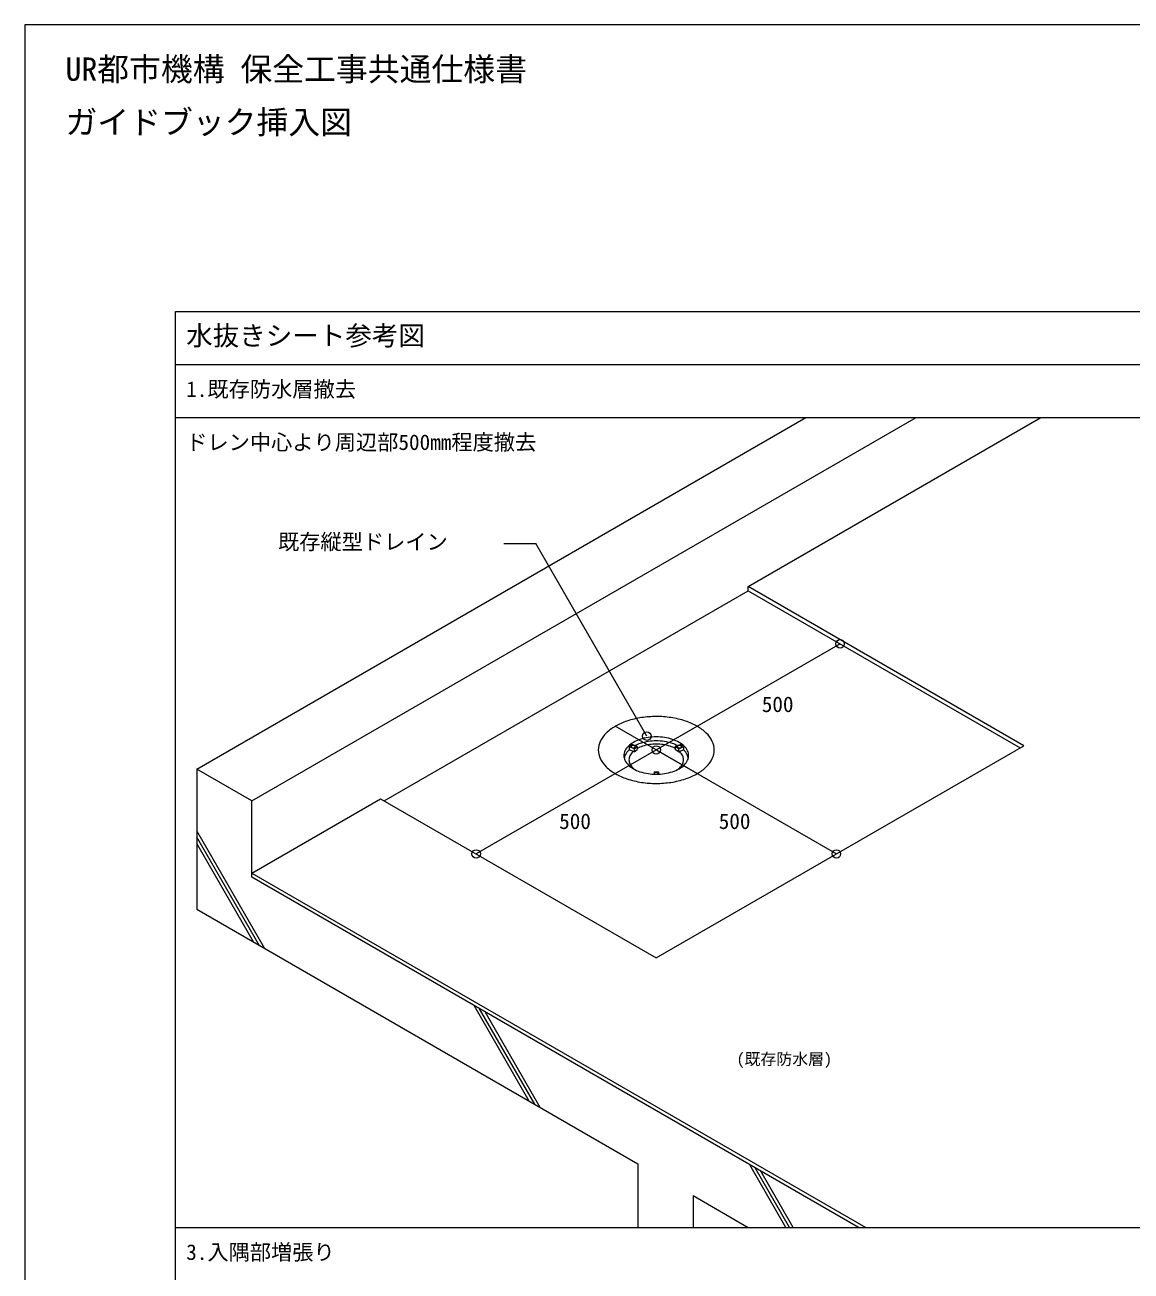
# Model space of a CAD drawing. Units: millimetres, scale not verified. Extents: x -2625 to 2625, y -3712 to 3713.
# Drawn here: x -2625 to -19, y 776 to 3713 of the extents above; entities that cross this region are included whole.
import ezdxf
from ezdxf.enums import TextEntityAlignment as Align

# ---------------------------------------------------------------- set-up
doc = ezdxf.new("R2010")
doc.units = ezdxf.units.MM
doc.header["$LTSCALE"] = 6
for name, color, linetype, lineweight in [('0-0_0', 7, 'Continuous', 18), ('0-1_WAKU', 7, 'Continuous', 18), ('0-2_KUTAI', 3, 'Continuous', 18), ('0-3_MOJI', 7, 'Continuous', 18), ('0-4_bousui', 1, 'Continuous', 18), ('0-5_HATCH', 9, 'Continuous', 18), ('0-7_KANAMONO', 4, 'Continuous', 18), ('0-8_SUNPO', 7, 'Continuous', 18)]:
    doc.layers.add(name, color=color, linetype=linetype, lineweight=lineweight)
doc.styles.add('ＭＳ ゴシック', font='')
doc.styles.get('ＭＳ ゴシック').set_extended_font_data('MS Gothic')

msp = doc.modelspace()

# ---------------------------------------------------------------- linework, layer by layer
at = {"layer": '0-0_0'}
for p, q in [((-2270, 2912.609), (2337.5, 2912.609)), ((-2270, 2787.609), (2337.5, 2787.609)), ((-1040.935, 1948.541), (-1234.002, 2060.009)), ((-1234.002, 1948.541), (-1040.935, 2060.009))]:
    msp.add_line(p, q, dxfattribs=at)
msp.add_lwpolyline([(-2625, -3712.391), (2625, -3712.391), (2625, 3712.609), (-2625, 3712.609)], close=True, dxfattribs=at)
at = {"layer": '0-1_WAKU'}
msp.add_line((-2270, 879.275), (2337.5, 879.275), dxfattribs=at)
msp.add_lwpolyline([(-2270, 3037.609), (2337.5, 3037.609), (2337.5, -3187.391), (-2270, -3187.391)], close=True, dxfattribs=at)
at = {"layer": '0-2_KUTAI'}
for p, q in [((-2220, 1959.275), (-785.285, 2787.609)), ((-2090.096, 1884.275), (-525.477, 2787.609)), ((-1778.327, 1884.275), (-920.962, 2379.275)), ((-1050.866, 954.275), (-1050.866, 879.275)), ((-1050.866, 954.275), (-920.962, 879.275))]:
    msp.add_line(p, q, dxfattribs=at)
msp.add_lwpolyline([(-661.154, 879.275), (-2090.096, 1704.275), (-2090.096, 1884.275), (-2220, 1959.275), (-2220, 1629.275), (-1180.77, 1029.275), (-1180.77, 879.275)], dxfattribs=at)
at = {"layer": '0-3_MOJI'}
for p in [(-1496.494, 2490.438), (-1159.687, 2036.975)]:
    msp.add_line(p, (-1421.494, 2490.438), dxfattribs=at)
msp.add_circle((-1159.687, 2036.975), 10, dxfattribs=at)
at = {"layer": '0-4_bousui'}
for p, q in [((-920.962, 2379.275), (-920.962, 2389.275)), ((-920.962, 2379.275), (-280.103, 2009.275)), ((-2090.096, 1714.275), (-1786.987, 1889.275)), ((-2090.096, 1714.275), (-643.834, 879.275))]:
    msp.add_line(p, q, dxfattribs=at)
msp.add_lwpolyline([(-1786.987, 1889.275), (-1137.468, 1514.275), (-271.443, 2014.275), (-920.962, 2389.275), (-231.028, 2787.609)], dxfattribs=at)
at = {"layer": '0-5_HATCH'}
for p, q in [((-2060.443, 1537.155), (-2220, 1813.515)), ((-2073.434, 1544.655), (-2220, 1798.515)), ((-2086.424, 1552.155), (-2220, 1783.515)), ((-1436.905, 1177.155), (-1566.809, 1402.155)), ((-1423.915, 1169.655), (-1553.819, 1394.655)), ((-1410.924, 1162.155), (-1540.828, 1387.155)), ((-831.911, 879.275), (-917.29, 1027.155)), ((-823.251, 879.275), (-904.3, 1019.655)), ((-814.591, 879.275), (-891.309, 1012.155))]:
    msp.add_line(p, q, dxfattribs=at)
at = {"layer": '0-7_KANAMONO'}
for p, q in [((-1201.54, 2011.912), (-1201.54, 2004.887)), ((-1189.588, 2006.644), (-1201.54, 2011.912)), ((-1191.802, 2000.855), (-1201.54, 2004.887)), ((-1182.223, 2012.215), (-1194.174, 2017.482)), ((-1189.588, 1999.577), (-1191.802, 2000.855)), ((-1189.588, 2006.644), (-1182.223, 2012.215)), ((-1189.588, 2006.644), (-1189.588, 1999.577)), ((-1189.588, 1999.577), (-1182.223, 2005.147)), ((-1182.223, 2012.215), (-1182.223, 2005.147)), ((-1092.714, 2012.215), (-1080.762, 2017.482)), ((-1092.714, 2012.215), (-1092.714, 2005.147)), ((-1085.348, 2006.644), (-1092.714, 2012.215)), ((-1085.348, 1999.577), (-1092.714, 2005.147)), ((-1085.348, 2006.644), (-1073.397, 2011.912)), ((-1085.348, 2006.644), (-1085.348, 1999.577)), ((-1085.348, 1999.577), (-1083.135, 2000.855)), ((-1083.135, 2000.855), (-1073.397, 2004.889)), ((-1073.397, 2011.912), (-1073.397, 2004.889)), ((-1142.468, 1952.846), (-1132.468, 1952.846)), ((-1142.468, 1952.846), (-1142.468, 1947.17)), ((-1132.468, 1952.846), (-1132.468, 1947.17))]:
    msp.add_line(p, q, dxfattribs=at)
for centre, radius, start, end in [((-1182.303, 1968.68), 104.947, 119.51297, 134.04524), ((-1157.52, 1925.5), 154.733, 108.4431, 119.62249), ((-1142.49, 1881.001), 201.701, 98.40443, 108.49452), ((-1137.28, 1846.649), 236.445, 90.04574, 98.43673), ((-1137.116, 1853.942), 229.153, 81.42951, 90.08802), ((-1132.616, 1880.295), 202.424, 71.52355, 81.5775), ((-1117.551, 1925.198), 155.061, 60.38937, 71.54503), ((-1091.868, 1969.704), 103.679, 45.86539, 60.5764), ((-1208.56, 1995.52), 67.4, 133.86419, 154.82155), ((-1148.664, 1947.1), 86.394, 108.4431, 119.62249), ((-1140.272, 1922.255), 112.618, 98.40443, 108.49452), ((-1137.363, 1903.075), 132.017, 90.04574, 98.43673), ((-1137.272, 1907.146), 127.945, 81.42951, 90.08802), ((-1134.759, 1921.86), 113.022, 71.52355, 81.5775), ((-1126.347, 1946.932), 86.577, 60.38937, 71.54503), ((-1066.175, 1995.665), 67.156, 25.14004, 46.17422), ((-1225.829, 2004.014), 48.16, 155.22559, 179.68897), ((-1225.993, 2004.5), 47.995, 180.26843, 204.81701), ((-1186.804, 1990.938), 26.889, 155.22559, 179.68897), ((-1177.162, 1986.195), 37.632, 133.86419, 154.82155), ((-1176.701, 1977.184), 37.195, 133.86419, 154.82155), ((-1162.501, 1971.209), 58.596, 119.51297, 134.04524), ((-1162.211, 1962.372), 57.916, 132.77073, 134.04524), ((-1162.884, 1968.459), 58.159, 122.5494, 131.65659), ((-1170.952, 1976.892), 31.744, 133.86419, 154.82155), ((-1195.057, 2012.056), 1.728, 155.22559, 179.68897), ((-1195.063, 2012.073), 1.722, 180.26843, 204.81701), ((-1194.437, 2011.751), 2.419, 133.86419, 154.82155), ((-1194.444, 2012.374), 2.41, 205.14004, 226.17422), ((-1193.495, 2010.788), 3.766, 119.51297, 134.04524), ((-1193.522, 2013.306), 3.72, 225.86539, 240.5764), ((-1192.605, 2009.238), 5.553, 108.4431, 119.62249), ((-1192.601, 2014.903), 5.564, 240.38937, 251.54503), ((-1192.066, 2007.642), 7.238, 98.40443, 108.49452), ((-1192.06, 2016.514), 7.264, 251.52355, 261.5775), ((-1191.879, 2006.409), 8.485, 90.04574, 98.43673), ((-1191.898, 2017.46), 8.223, 261.42951, 270.08802), ((-1158.585, 1964.251), 49.429, 132.2226, 134.04524), ((-1191.873, 2006.671), 8.223, 81.42951, 90.08802), ((-1191.893, 2017.722), 8.485, 270.04574, 278.43673), ((-1191.712, 2007.616), 7.264, 71.52355, 81.5775), ((-1191.706, 2016.489), 7.238, 278.40443, 288.49452), ((-1191.171, 2009.228), 5.564, 60.38937, 71.54503), ((-1191.166, 2014.892), 5.553, 288.4431, 299.62249), ((-1190.277, 2013.343), 3.766, 299.51297, 314.04524), ((-1190.249, 2010.825), 3.72, 45.86539, 60.5764), ((-1189.328, 2011.756), 2.41, 25.14004, 46.17422), ((-1189.335, 2012.379), 2.419, 313.86419, 334.82155), ((-1148.534, 1938.543), 85.391, 108.4431, 117.13729), ((-1188.709, 2012.057), 1.722, 0.26843, 24.81701), ((-1188.715, 2012.075), 1.728, 335.22559, 359.68897), ((-1146.913, 1943.913), 72.877, 108.4431, 118.981), ((-1140.239, 1913.986), 111.311, 98.40443, 108.49452), ((-1139.833, 1922.955), 94.999, 98.40443, 108.49452), ((-1137.364, 1895.028), 130.485, 90.04574, 98.43673), ((-1137.379, 1906.776), 111.363, 90.04574, 98.43673), ((-1137.303, 1910.21), 107.929, 81.42951, 90.08802), ((-1137.274, 1899.053), 126.46, 81.42951, 90.08802), ((-1135.183, 1922.622), 95.34, 71.52355, 81.5775), ((-1134.79, 1913.596), 111.71, 71.52355, 81.5775), ((-1128.087, 1943.771), 73.032, 61.02944, 71.54503), ((-1126.477, 1938.377), 85.572, 62.86963, 71.54503), ((-1086.222, 2012.075), 1.728, 180.31103, 204.77441), ((-1086.227, 2012.057), 1.722, 155.18299, 179.73157), ((-1085.609, 2011.756), 2.41, 133.82578, 154.85996), ((-1085.602, 2012.379), 2.419, 205.17845, 226.13581), ((-1084.687, 2010.825), 3.72, 119.4236, 134.13461), ((-1084.66, 2013.343), 3.766, 225.95476, 240.48703), ((-1083.766, 2009.228), 5.564, 108.45497, 119.61063), ((-1083.77, 2014.892), 5.553, 240.37751, 251.5569), ((-1083.225, 2007.616), 7.264, 98.4225, 108.47645), ((-1083.231, 2016.489), 7.238, 251.50548, 261.59557), ((-1083.044, 2017.722), 8.485, 261.56327, 269.95426), ((-1083.063, 2006.671), 8.223, 89.91198, 98.57049), ((-1112.008, 1971.781), 57.888, 45.86539, 60.5764), ((-1115.991, 1964.733), 48.831, 45.86539, 47.70918), ((-1083.058, 2006.409), 8.485, 81.56327, 89.95426), ((-1083.038, 2017.46), 8.223, 269.91198, 278.57049), ((-1103.89, 1976.96), 31.63, 25.14004, 46.17422), ((-1082.871, 2007.642), 7.238, 71.50548, 81.59557), ((-1082.877, 2016.514), 7.264, 278.4225, 288.47645), ((-1112.053, 1968.459), 58.159, 48.34341, 57.4506), ((-1082.336, 2014.903), 5.564, 288.45497, 299.61063), ((-1082.331, 2009.238), 5.553, 60.37751, 71.5569), ((-1081.442, 2010.788), 3.766, 45.95476, 60.48703), ((-1081.414, 2013.306), 3.72, 299.4236, 314.13461), ((-1080.5, 2011.751), 2.419, 25.17845, 46.13581), ((-1080.492, 2012.374), 2.41, 313.82578, 334.85996), ((-1079.88, 2012.056), 1.728, 0.31103, 24.77441), ((-1079.874, 2012.073), 1.722, 335.18299, 359.73157), ((-1112.303, 1962.937), 57.216, 45.86539, 47.15721), ((-1098.125, 1977.264), 37.061, 25.14004, 46.17422), ((-1097.663, 1986.276), 37.496, 25.14004, 46.17422), ((-1088.041, 1990.958), 26.797, 0.26843, 24.81701), ((-1049.108, 2004.537), 48.16, 335.22559, 359.68897), ((-1048.943, 2004.05), 47.995, 0.26843, 24.81701), ((-1208.761, 2012.886), 67.156, 205.14004, 226.17422), ((-1186.895, 1991.209), 26.797, 180.26843, 204.81701), ((-1186.231, 1981.871), 26.577, 155.22559, 175.29895), ((-1177.274, 1995.891), 37.496, 205.14004, 226.17422), ((-1162.929, 2010.386), 57.888, 225.86539, 240.5764), ((-1179.163, 1981.122), 22.605, 180.26843, 204.81701), ((-1179.085, 1980.893), 22.683, 155.22559, 179.68897), ((-1171.047, 1985.071), 31.63, 205.14004, 226.17422), ((-1112.435, 2010.958), 58.596, 299.51297, 314.04524), ((-1103.985, 1985.139), 31.744, 313.86419, 334.82155), ((-1095.774, 1980.91), 22.605, 0.26843, 24.81701), ((-1095.851, 1981.139), 22.683, 335.22559, 359.68897), ((-1097.775, 1995.972), 37.632, 313.86419, 334.82155), ((-1088.615, 1981.892), 26.486, 4.69361, 24.81701), ((-1088.133, 1991.23), 26.889, 335.22559, 359.68897), ((-1066.376, 2013.03), 67.4, 313.86419, 334.82155), ((-1183.069, 2038.847), 103.679, 225.86539, 240.5764), ((-1157.386, 2083.352), 155.061, 240.38937, 251.54503), ((-1158.946, 1997.298), 48.831, 225.86539, 232.87523), ((-1148.589, 2035.235), 86.577, 240.38937, 251.54503), ((-1140.178, 2060.307), 113.022, 251.52355, 261.5775), ((-1137.665, 2075.021), 127.945, 261.42951, 270.08802), ((-1140.639, 1948.499), 1.728, 155.22559, 179.68897), ((-1140.645, 1948.516), 1.722, 180.26843, 204.81701), ((-1140.027, 1948.817), 2.41, 205.14004, 224.07927), ((-1140.019, 1948.194), 2.419, 133.86419, 154.82155), ((-1139.077, 1947.231), 3.766, 119.51297, 134.04524), ((-1138.188, 1945.681), 5.553, 108.4431, 119.62249), ((-1137.649, 1944.085), 7.238, 98.40443, 108.49452), ((-1137.462, 1942.852), 8.485, 90.04574, 98.43673), ((-1137.456, 1943.114), 8.223, 81.42951, 90.08802), ((-1137.574, 2079.092), 132.017, 270.04574, 278.43673), ((-1137.294, 1944.059), 7.264, 71.52355, 81.5775), ((-1136.754, 1945.671), 5.564, 60.38937, 71.54503), ((-1135.832, 1947.268), 3.72, 45.86539, 60.5764), ((-1134.91, 1948.199), 2.41, 25.14004, 46.17422), ((-1134.917, 1948.822), 2.419, 316.21527, 334.82155), ((-1134.292, 1948.5), 1.722, 0.26843, 24.81701), ((-1134.298, 1948.518), 1.728, 335.22559, 359.68897), ((-1134.665, 2059.912), 112.618, 278.40443, 288.49452), ((-1126.273, 2035.067), 86.394, 288.4431, 299.62249), ((-1116.352, 1997.781), 49.429, 307.08367, 314.04524), ((-1117.416, 2083.051), 154.733, 288.4431, 299.62249), ((-1092.634, 2039.871), 104.947, 299.51297, 314.04524), ((-1142.321, 2128.255), 202.424, 251.52355, 261.5775), ((-1137.82, 2154.609), 229.153, 261.42951, 270.08802), ((-1137.657, 2161.901), 236.445, 270.04574, 278.43673), ((-1132.447, 2127.549), 201.701, 278.40443, 288.49452)]:
    msp.add_arc(centre, radius, start, end, dxfattribs=at)
at = {"layer": '0-8_SUNPO'}
for p, q in [((-704.456, 2254.275), (-1561.821, 1759.275)), ((-1137.468, 2004.275), (-713.116, 1759.275))]:
    msp.add_line(p, q, dxfattribs=at)
for centre in [(-704.456, 2254.275), (-1137.468, 2004.275), (-1561.821, 1759.275), (-713.116, 1759.275)]:
    msp.add_circle(centre, 10, dxfattribs=at)

# ---------------------------------------------------------------- texts
at = {"layer": '0-3_MOJI', "style": 'ＭＳ ゴシック'}
for s, height, p in [('UR都市機構 保全工事共通仕様書', 54.99, (-2529.457, 3564.49)), ('ガイドブック挿入図', 54.99, (-2529.457, 3439.49)), ('水抜きシート参考図', 45.82, (-2245, 2943.859)), ('1.既存防水層撤去', 36.66, (-2245, 2825.109)), ('ドレン中心より周辺部500mm程度撤去', 36.66, (-2245, 2700.109)), ('既存縦型ドレイン', 36.66, (-2028.791, 2465.438)), ('(既存防水層)', 27.49, (-948.251, 1254.015)), ('3.入隅部増張り', 36.66, (-2245, 791.775))]:
    msp.add_text(s, height=height, dxfattribs=at).set_placement(p, align=Align.BOTTOM_LEFT)
at = {"layer": '0-8_SUNPO', "style": 'ＭＳ ゴシック'}
for p in [(-888.909, 2082.62), (-1366.25, 1807.027), (-990.322, 1807.027)]:
    msp.add_text('500', height=36.66, dxfattribs=at).set_placement(p, align=Align.BOTTOM_LEFT)

doc.saveas('drawing.dxf')
